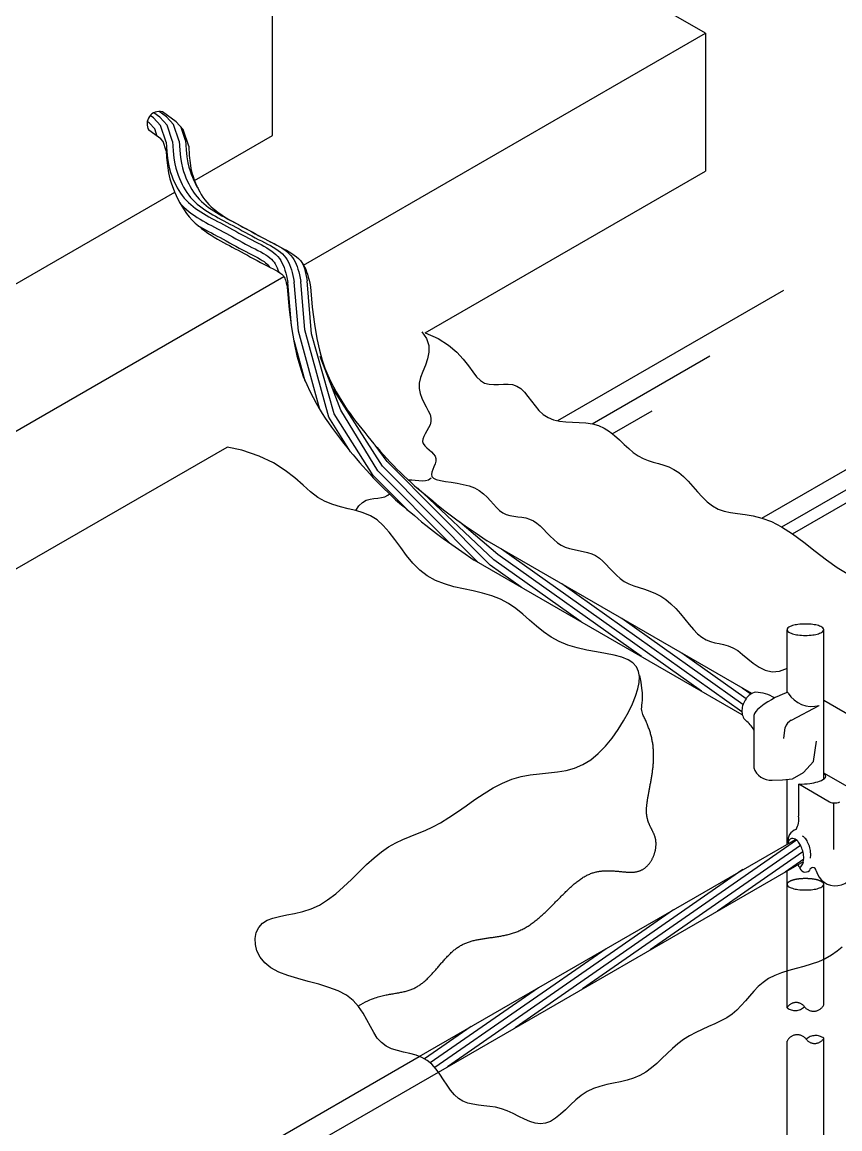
# Model space of a CAD drawing. Header units: millimetres. Extents: x -5710.1 to -5693.2, y -4402.7 to -4381.7.
# Drawn here: x -5704.68 to -5700.18, y -4399.15 to -4393.04 of the extents above; entities that cross this region are included whole.
import ezdxf

# ---------------------------------------------------------------- set-up
doc = ezdxf.new("R2010")
doc.units = ezdxf.units.MM
doc.header["$LTSCALE"] = 10
doc.linetypes.add('DASHEDX2', pattern=[1.5, 1, -0.5])
doc.layers.add('Termotécnica', color=7, linetype='Continuous')

msp = doc.modelspace()

# ---------------------------------------------------------------- linework, layer by layer
at = {"layer": 'Termotécnica', "color": 2}
for p, q in [((-5703.3012, -4393.6687), (-5703.3012, -4389.3918)), ((-5700.9164, -4393.1041), (-5703.3012, -4391.7273)), ((-5703.1306, -4394.3825), (-5700.9164, -4393.1041)), ((-5700.9164, -4393.1041), (-5700.9164, -4393.8645)), ((-5703.7312, -4393.9169), (-5703.3012, -4393.6687)), ((-5702.4601, -4394.7557), (-5700.9164, -4393.8645)), ((-5704.8217, -4394.5465), (-5703.841, -4393.9803)), ((-5705.7995, -4395.9234), (-5703.2394, -4394.4453)), ((-5705.7995, -4396.6838), (-5703.5524, -4395.3864)), ((-5700.4666, -4396.7404), (-5700.4666, -4396.3934)), ((-5700.264, -4397.2167), (-5700.264, -4396.3934)), ((-5700.4428, -4396.8917), (-5700.2895, -4396.8112)), ((-5700.0755, -4396.8928), (-5700.264, -4396.7839)), ((-5700.6503, -4396.88), (-5700.6503, -4397.1549)), ((-5700.4837, -4396.9929), (-5700.477, -4396.9329)), ((-5700.109, -4397.2733), (-5700.2599, -4397.1873)), ((-5700.4666, -4397.5773), (-5700.4666, -4397.2189)), ((-5700.4035, -4397.2449), (-5700.4035, -4397.4219)), ((-5700.2408, -4397.3382), (-5700.4009, -4397.2449)), ((-5700.2108, -4397.3486), (-5700.2108, -4397.6063)), ((-5700.4666, -4397.7975), (-5700.4666, -4397.7239))]:
    msp.add_line(p, q, dxfattribs=at)
at = {"layer": 'Termotécnica', "color": 1}
for p, q in [((-5703.1979, -4394.7175), (-5703.2178, -4394.4794)), ((-5703.1594, -4394.7464), (-5703.182, -4394.4764)), ((-5703.1239, -4394.7401), (-5703.1461, -4394.4734)), ((-5703.0861, -4394.7609), (-5703.1103, -4394.4704)), ((-5701.7299, -4395.2406), (-5700.4837, -4394.5211)), ((-5703.0409, -4395.1796), (-5703.1594, -4394.7464)), ((-5702.992, -4395.222), (-5703.1239, -4394.7401)), ((-5703.1211, -4395.0229), (-5703.1823, -4394.7991)), ((-5702.9616, -4395.2028), (-5703.0861, -4394.7609)), ((-5702.9253, -4395.183), (-5703.04, -4394.8875)), ((-5701.5408, -4395.2578), (-5700.8913, -4394.8827)), ((-5702.6958, -4395.4918), (-5702.9749, -4395.0542)), ((-5700.6051, -4395.7778), (-5699.5658, -4395.1777)), ((-5702.8719, -4395.4119), (-5702.992, -4395.222)), ((-5702.7468, -4395.5425), (-5702.9616, -4395.2028)), ((-5702.7213, -4395.5172), (-5702.9253, -4395.183)), ((-5701.4297, -4395.3129), (-5701.2094, -4395.1857)), ((-5700.4369, -4395.8648), (-5699.4049, -4395.2689)), ((-5702.6703, -4395.4665), (-5702.7358, -4395.3763)), ((-5702.1022, -4396.0376), (-5702.6703, -4395.4665)), ((-5702.5549, -4395.7354), (-5702.7468, -4395.5425)), ((-5702.3234, -4395.9172), (-5702.7213, -4395.5172)), ((-5702.1685, -4396.022), (-5702.6958, -4395.4918)), ((-5700.4954, -4395.8267), (-5700.0548, -4395.5723)), ((-5702.0814, -4396.0083), (-5702.5037, -4395.6103)), ((-5702.0605, -4395.979), (-5702.2692, -4395.7998)), ((-5700.938, -4396.7324), (-5702.0397, -4395.9496)), ((-5701.6008, -4396.3497), (-5702.0814, -4396.0083)), ((-5701.2694, -4396.541), (-5702.0605, -4395.979)), ((-5701.9322, -4396.1584), (-5702.1022, -4396.0376)), ((-5700.7153, -4396.8464), (-5701.7083, -4396.141)), ((-5700.7092, -4396.8067), (-5701.3769, -4396.3323)), ((-5700.6926, -4396.7743), (-5701.0455, -4396.5237)), ((-5700.6666, -4396.7487), (-5700.7141, -4396.715)), ((-5700.4136, -4397.5544), (-5701.5933, -4398.3744)), ((-5700.3918, -4397.583), (-5701.2214, -4398.1597)), ((-5700.379, -4397.6179), (-5700.8495, -4397.945)), ((-5700.3748, -4397.6588), (-5700.4777, -4397.7303)), ((-5700.7092, -4397.7161), (-5701.9652, -4398.5891)), ((-5701.0918, -4397.9382), (-5702.337, -4398.8038)), ((-5701.4637, -4398.1529), (-5702.4069, -4398.8086)), ((-5701.8356, -4398.3676), (-5702.4326, -4398.7827)), ((-5702.2074, -4398.5823), (-5702.464, -4398.7607))]:
    msp.add_line(p, q, dxfattribs=at)
at = {"layer": 'Termotécnica', "color": 3}
for p, q in [((-5700.6611, -4396.7456), (-5702.1193, -4395.9037)), ((-5700.7132, -4396.8622), (-5702.1906, -4396.0092)), ((-5702.493, -4398.7472), (-5700.4195, -4397.5501)), ((-5702.3877, -4398.8331), (-5700.3765, -4397.6719))]:
    msp.add_line(p, q, dxfattribs=at)
at = {"layer": 'Termotécnica', "color": 1, "linetype": 'DASHEDX2'}
for p, q in [((-5700.4666, -4398.4782), (-5700.4666, -4397.7975)), ((-5700.264, -4398.4621), (-5700.264, -4397.7975)), ((-5700.264, -4399.8066), (-5700.264, -4398.6469)), ((-5700.4666, -4399.8066), (-5700.4666, -4398.663)), ((-5704.5991, -4399.9632), (-5702.493, -4398.7472)), ((-5704.4938, -4400.049), (-5702.3877, -4398.8331))]:
    msp.add_line(p, q, dxfattribs=at)
at = {"layer": 'Termotécnica', "color": 1}
for points in [[(-5703.9367, -4393.6732), (-5703.9505, -4393.6319), (-5703.9821, -4393.5976), (-5703.9922, -4393.5902)], [(-5703.8881, -4393.705), (-5703.9188, -4393.6132), (-5703.958, -4393.5707), (-5703.9758, -4393.5576)], [(-5703.8523, -4393.702), (-5703.883, -4393.6102), (-5703.9222, -4393.5677), (-5703.9561, -4393.5427)], [(-5703.8165, -4393.699), (-5703.8471, -4393.6072), (-5703.8864, -4393.5647), (-5703.9259, -4393.5355)], [(-5703.7806, -4393.696), (-5703.8044, -4393.6248)], [(-5703.8881, -4393.705), (-5703.885, -4393.7554), (-5703.8808, -4393.7954), (-5703.8758, -4393.8269), (-5703.8701, -4393.8519), (-5703.8639, -4393.8724), (-5703.8572, -4393.8904), (-5703.8503, -4393.9076), (-5703.843, -4393.9243), (-5703.8354, -4393.9405), (-5703.8273, -4393.9562), (-5703.8187, -4393.9712), (-5703.8095, -4393.9857), (-5703.7996, -4393.9996), (-5703.789, -4394.0128), (-5703.7776, -4394.0254), (-5703.7655, -4394.0375), (-5703.7528, -4394.0489), (-5703.7394, -4394.0598), (-5703.7256, -4394.0702), (-5703.7114, -4394.0802), (-5703.6968, -4394.0898), (-5703.682, -4394.099), (-5703.6671, -4394.1079), (-5703.6519, -4394.1166), (-5703.6366, -4394.1251), (-5703.621, -4394.1335), (-5703.6052, -4394.1419), (-5703.5891, -4394.1504), (-5703.5727, -4394.1591), (-5703.5561, -4394.168), (-5703.5391, -4394.1772), (-5703.5218, -4394.1866), (-5703.5044, -4394.1962), (-5703.4868, -4394.2059), (-5703.4692, -4394.2156), (-5703.4515, -4394.2252), (-5703.4338, -4394.2346), (-5703.4163, -4394.2438), (-5703.3989, -4394.2527), (-5703.3818, -4394.2614), (-5703.3652, -4394.27), (-5703.3492, -4394.2785), (-5703.3339, -4394.2872), (-5703.3194, -4394.296), (-5703.306, -4394.305), (-5703.2938, -4394.3145), (-5703.2827, -4394.3245), (-5703.2729, -4394.3349), (-5703.2642, -4394.346), (-5703.2564, -4394.3576), (-5703.2496, -4394.3699), (-5703.2435, -4394.3829), (-5703.2381, -4394.3966), (-5703.2333, -4394.4111), (-5703.229, -4394.4264), (-5703.2251, -4394.4427), (-5703.2214, -4394.4603), (-5703.2178, -4394.4794)], [(-5703.8881, -4393.705), (-5703.885, -4393.7554), (-5703.8808, -4393.7954), (-5703.8758, -4393.8269), (-5703.8701, -4393.8519), (-5703.8639, -4393.8724), (-5703.8572, -4393.8904), (-5703.8503, -4393.9076), (-5703.843, -4393.9243), (-5703.8354, -4393.9405), (-5703.8273, -4393.9562), (-5703.8187, -4393.9712), (-5703.8095, -4393.9857), (-5703.7996, -4393.9996), (-5703.789, -4394.0128), (-5703.7776, -4394.0254), (-5703.7655, -4394.0375), (-5703.7528, -4394.0489), (-5703.7394, -4394.0598), (-5703.7256, -4394.0702), (-5703.7114, -4394.0802), (-5703.6968, -4394.0898), (-5703.682, -4394.099), (-5703.6671, -4394.1079), (-5703.6519, -4394.1166), (-5703.6366, -4394.1251), (-5703.621, -4394.1335), (-5703.6052, -4394.1419), (-5703.5891, -4394.1504), (-5703.5727, -4394.1591), (-5703.5561, -4394.168), (-5703.5391, -4394.1772), (-5703.5218, -4394.1866), (-5703.5044, -4394.1962), (-5703.4868, -4394.2059), (-5703.4692, -4394.2156), (-5703.4515, -4394.2252), (-5703.4338, -4394.2346), (-5703.4163, -4394.2438), (-5703.3989, -4394.2527), (-5703.3818, -4394.2614), (-5703.3652, -4394.27), (-5703.3492, -4394.2785), (-5703.3339, -4394.2872), (-5703.3194, -4394.296), (-5703.306, -4394.305), (-5703.2938, -4394.3145), (-5703.2827, -4394.3245), (-5703.2729, -4394.3349), (-5703.2642, -4394.346), (-5703.2564, -4394.3576), (-5703.2496, -4394.3699), (-5703.2435, -4394.3829), (-5703.2381, -4394.3966), (-5703.2333, -4394.4111), (-5703.229, -4394.4264), (-5703.2251, -4394.4427), (-5703.2214, -4394.4603), (-5703.2178, -4394.4794)], [(-5703.8523, -4393.702), (-5703.8492, -4393.7524), (-5703.845, -4393.7924), (-5703.84, -4393.8239), (-5703.8343, -4393.8489), (-5703.828, -4393.8694), (-5703.8214, -4393.8874), (-5703.8144, -4393.9047), (-5703.8072, -4393.9214), (-5703.7996, -4393.9375), (-5703.7915, -4393.9532), (-5703.7829, -4393.9682), (-5703.7737, -4393.9827), (-5703.7638, -4393.9966), (-5703.7532, -4394.0098), (-5703.7418, -4394.0225), (-5703.7297, -4394.0345), (-5703.7169, -4394.0459), (-5703.7036, -4394.0568), (-5703.6898, -4394.0673), (-5703.6755, -4394.0772), (-5703.661, -4394.0868), (-5703.6462, -4394.096), (-5703.6312, -4394.1049), (-5703.6161, -4394.1136), (-5703.6007, -4394.1221), (-5703.5852, -4394.1305), (-5703.5693, -4394.1389), (-5703.5533, -4394.1474), (-5703.5369, -4394.1561), (-5703.5202, -4394.165), (-5703.5033, -4394.1742), (-5703.486, -4394.1836), (-5703.4686, -4394.1932), (-5703.451, -4394.2029), (-5703.4333, -4394.2126), (-5703.4156, -4394.2222), (-5703.398, -4394.2316), (-5703.3804, -4394.2408), (-5703.3631, -4394.2498), (-5703.346, -4394.2584), (-5703.3294, -4394.267), (-5703.3134, -4394.2755), (-5703.298, -4394.2842), (-5703.2836, -4394.293), (-5703.2702, -4394.3021), (-5703.2579, -4394.3115), (-5703.2469, -4394.3215), (-5703.2371, -4394.3319), (-5703.2283, -4394.343), (-5703.2206, -4394.3546), (-5703.2137, -4394.3669), (-5703.2077, -4394.3799), (-5703.2023, -4394.3936), (-5703.1975, -4394.4081), (-5703.1932, -4394.4234), (-5703.1893, -4394.4397), (-5703.1856, -4394.4573), (-5703.182, -4394.4764)], [(-5703.8523, -4393.702), (-5703.8492, -4393.7524), (-5703.845, -4393.7924), (-5703.84, -4393.8239), (-5703.8343, -4393.8489), (-5703.828, -4393.8694), (-5703.8214, -4393.8874), (-5703.8144, -4393.9047), (-5703.8072, -4393.9214), (-5703.7996, -4393.9375), (-5703.7915, -4393.9532), (-5703.7829, -4393.9682), (-5703.7737, -4393.9827), (-5703.7638, -4393.9966), (-5703.7532, -4394.0098), (-5703.7418, -4394.0225), (-5703.7297, -4394.0345), (-5703.7169, -4394.0459), (-5703.7036, -4394.0568), (-5703.6898, -4394.0673), (-5703.6755, -4394.0772), (-5703.661, -4394.0868), (-5703.6462, -4394.096), (-5703.6312, -4394.1049), (-5703.6161, -4394.1136), (-5703.6007, -4394.1221), (-5703.5852, -4394.1305), (-5703.5693, -4394.1389), (-5703.5533, -4394.1474), (-5703.5369, -4394.1561), (-5703.5202, -4394.165), (-5703.5033, -4394.1742), (-5703.486, -4394.1836), (-5703.4686, -4394.1932), (-5703.451, -4394.2029), (-5703.4333, -4394.2126), (-5703.4156, -4394.2222), (-5703.398, -4394.2316), (-5703.3804, -4394.2408), (-5703.3631, -4394.2498), (-5703.346, -4394.2584), (-5703.3294, -4394.267), (-5703.3134, -4394.2755), (-5703.298, -4394.2842), (-5703.2836, -4394.293), (-5703.2702, -4394.3021), (-5703.2579, -4394.3115), (-5703.2469, -4394.3215), (-5703.2371, -4394.3319), (-5703.2283, -4394.343), (-5703.2206, -4394.3546), (-5703.2137, -4394.3669), (-5703.2077, -4394.3799), (-5703.2023, -4394.3936), (-5703.1975, -4394.4081), (-5703.1932, -4394.4234), (-5703.1893, -4394.4397), (-5703.1856, -4394.4573), (-5703.182, -4394.4764)], [(-5703.8165, -4393.699), (-5703.8133, -4393.7495), (-5703.8092, -4393.7894), (-5703.8041, -4393.8209), (-5703.7984, -4393.8459), (-5703.7922, -4393.8664), (-5703.7855, -4393.8845), (-5703.7786, -4393.9017), (-5703.7714, -4393.9184), (-5703.7637, -4393.9345), (-5703.7557, -4393.9502), (-5703.7471, -4393.9652), (-5703.7378, -4393.9797), (-5703.728, -4393.9936), (-5703.7174, -4394.0069), (-5703.706, -4394.0195), (-5703.6939, -4394.0315), (-5703.6811, -4394.0429), (-5703.6678, -4394.0538), (-5703.6539, -4394.0643), (-5703.6397, -4394.0742), (-5703.6252, -4394.0838), (-5703.6104, -4394.093), (-5703.5954, -4394.102), (-5703.5803, -4394.1106), (-5703.5649, -4394.1191), (-5703.5493, -4394.1275), (-5703.5335, -4394.1359), (-5703.5174, -4394.1444), (-5703.5011, -4394.1531), (-5703.4844, -4394.162), (-5703.4674, -4394.1712), (-5703.4502, -4394.1806), (-5703.4327, -4394.1902), (-5703.4151, -4394.1999), (-5703.3975, -4394.2096), (-5703.3798, -4394.2192), (-5703.3622, -4394.2287), (-5703.3446, -4394.2379), (-5703.3272, -4394.2468), (-5703.3102, -4394.2554), (-5703.2936, -4394.264), (-5703.2775, -4394.2726), (-5703.2622, -4394.2812), (-5703.2478, -4394.29), (-5703.2344, -4394.2991), (-5703.2221, -4394.3085), (-5703.2111, -4394.3185), (-5703.2012, -4394.329), (-5703.1925, -4394.34), (-5703.1848, -4394.3516), (-5703.1779, -4394.3639), (-5703.1718, -4394.3769), (-5703.1665, -4394.3906), (-5703.1617, -4394.4051), (-5703.1574, -4394.4204), (-5703.1534, -4394.4367), (-5703.1497, -4394.4543), (-5703.1461, -4394.4734)], [(-5703.8165, -4393.699), (-5703.8133, -4393.7495), (-5703.8092, -4393.7894), (-5703.8041, -4393.8209), (-5703.7984, -4393.8459), (-5703.7922, -4393.8664), (-5703.7855, -4393.8845), (-5703.7786, -4393.9017), (-5703.7714, -4393.9184), (-5703.7637, -4393.9345), (-5703.7557, -4393.9502), (-5703.7471, -4393.9652), (-5703.7378, -4393.9797), (-5703.728, -4393.9936), (-5703.7174, -4394.0069), (-5703.706, -4394.0195), (-5703.6939, -4394.0315), (-5703.6811, -4394.0429), (-5703.6678, -4394.0538), (-5703.6539, -4394.0643), (-5703.6397, -4394.0742), (-5703.6252, -4394.0838), (-5703.6104, -4394.093), (-5703.5954, -4394.102), (-5703.5803, -4394.1106), (-5703.5649, -4394.1191), (-5703.5493, -4394.1275), (-5703.5335, -4394.1359), (-5703.5174, -4394.1444), (-5703.5011, -4394.1531), (-5703.4844, -4394.162), (-5703.4674, -4394.1712), (-5703.4502, -4394.1806), (-5703.4327, -4394.1902), (-5703.4151, -4394.1999), (-5703.3975, -4394.2096), (-5703.3798, -4394.2192), (-5703.3622, -4394.2287), (-5703.3446, -4394.2379), (-5703.3272, -4394.2468), (-5703.3102, -4394.2554), (-5703.2936, -4394.264), (-5703.2775, -4394.2726), (-5703.2622, -4394.2812), (-5703.2478, -4394.29), (-5703.2344, -4394.2991), (-5703.2221, -4394.3085), (-5703.2111, -4394.3185), (-5703.2012, -4394.329), (-5703.1925, -4394.34), (-5703.1848, -4394.3516), (-5703.1779, -4394.3639), (-5703.1718, -4394.3769), (-5703.1665, -4394.3906), (-5703.1617, -4394.4051), (-5703.1574, -4394.4204), (-5703.1534, -4394.4367), (-5703.1497, -4394.4543), (-5703.1461, -4394.4734)], [(-5703.7806, -4393.696), (-5703.7775, -4393.7465), (-5703.7733, -4393.7864), (-5703.7683, -4393.8179), (-5703.7626, -4393.8429), (-5703.7563, -4393.8634), (-5703.7497, -4393.8815), (-5703.7428, -4393.8987), (-5703.7355, -4393.9154), (-5703.7279, -4393.9316), (-5703.7198, -4393.9472), (-5703.7119, -4393.9611)], [(-5703.7806, -4393.696), (-5703.7775, -4393.7465), (-5703.7733, -4393.7864), (-5703.7683, -4393.8179), (-5703.7626, -4393.8429), (-5703.7563, -4393.8634), (-5703.7497, -4393.8815), (-5703.7428, -4393.8987), (-5703.7355, -4393.9154), (-5703.7279, -4393.9316), (-5703.7198, -4393.9472), (-5703.7119, -4393.9611)], [(-5703.8117, -4394.0414), (-5703.8037, -4394.0503), (-5703.7902, -4394.0636), (-5703.7762, -4394.0762), (-5703.7617, -4394.0881), (-5703.7468, -4394.0993), (-5703.7316, -4394.11), (-5703.7162, -4394.1201), (-5703.7007, -4394.1297), (-5703.6852, -4394.139), (-5703.6696, -4394.1479), (-5703.6538, -4394.1566), (-5703.638, -4394.1652), (-5703.622, -4394.1737), (-5703.6059, -4394.1822), (-5703.5896, -4394.1908), (-5703.5731, -4394.1997), (-5703.5563, -4394.2088), (-5703.5392, -4394.2181), (-5703.5217, -4394.2277), (-5703.5041, -4394.2374), (-5703.4864, -4394.2472), (-5703.4685, -4394.2569), (-5703.4507, -4394.2664), (-5703.4328, -4394.2758), (-5703.4153, -4394.2848), (-5703.3982, -4394.2934), (-5703.3819, -4394.3018), (-5703.3665, -4394.3101), (-5703.3521, -4394.3182), (-5703.3389, -4394.3262), (-5703.3271, -4394.3342), (-5703.3168, -4394.3421), (-5703.3079, -4394.3502), (-5703.3002, -4394.3584), (-5703.2933, -4394.3671), (-5703.2872, -4394.3764), (-5703.2816, -4394.3863), (-5703.2766, -4394.3971), (-5703.272, -4394.4088), (-5703.2679, -4394.4211)], [(-5703.7125, -4394.1646), (-5703.7033, -4394.1701), (-5703.6872, -4394.1793), (-5703.6711, -4394.1882), (-5703.655, -4394.1969), (-5703.6389, -4394.2055), (-5703.6227, -4394.214), (-5703.6065, -4394.2226), (-5703.5901, -4394.2313), (-5703.5735, -4394.2403), (-5703.5565, -4394.2497), (-5703.5391, -4394.2592), (-5703.5215, -4394.2689), (-5703.5036, -4394.2787), (-5703.4856, -4394.2885), (-5703.4675, -4394.2982), (-5703.4494, -4394.3077), (-5703.4316, -4394.3168), (-5703.4146, -4394.3254), (-5703.3986, -4394.3337), (-5703.3838, -4394.3416), (-5703.3703, -4394.3492), (-5703.3584, -4394.3565), (-5703.3482, -4394.3634), (-5703.3399, -4394.3698), (-5703.3331, -4394.3759), (-5703.3274, -4394.3819), (-5703.3224, -4394.3883), (-5703.3189, -4394.3935)], [(-5703.1359, -4394.3743), (-5703.1306, -4394.3876), (-5703.1258, -4394.4021), (-5703.1215, -4394.4174), (-5703.1176, -4394.4337), (-5703.1139, -4394.4513), (-5703.1103, -4394.4704)], [(-5703.1359, -4394.3743), (-5703.1306, -4394.3876), (-5703.1258, -4394.4021), (-5703.1215, -4394.4174), (-5703.1176, -4394.4337), (-5703.1139, -4394.4513), (-5703.1103, -4394.4704)]]:
    msp.add_lwpolyline(points, dxfattribs=at)
at = {"layer": 'Termotécnica', "color": 3}
for points in [[(-5703.7637, -4393.7275), (-5703.7944, -4393.6356), (-5703.8336, -4393.5932), (-5703.9088, -4393.5376)], [(-5703.888, -4393.7517), (-5703.9049, -4393.701), (-5703.9178, -4393.6872), (-5703.9834, -4393.6387)], [(-5703.888, -4393.7517), (-5703.8857, -4393.7883), (-5703.881, -4393.8343), (-5703.8748, -4393.8732), (-5703.8671, -4393.9067), (-5703.8585, -4393.935), (-5703.85, -4393.9581), (-5703.8417, -4393.9786), (-5703.8331, -4393.9986), (-5703.8236, -4394.0186), (-5703.8133, -4394.0387), (-5703.8019, -4394.0586), (-5703.7893, -4394.0783), (-5703.7755, -4394.0978), (-5703.7603, -4394.1167), (-5703.7441, -4394.1347), (-5703.7273, -4394.1514), (-5703.7101, -4394.1668), (-5703.6926, -4394.181), (-5703.6751, -4394.1943), (-5703.6576, -4394.2066), (-5703.6402, -4394.218), (-5703.6229, -4394.2288), (-5703.6059, -4394.2389), (-5703.5891, -4394.2485), (-5703.5724, -4394.2578), (-5703.5559, -4394.2667), (-5703.5396, -4394.2754), (-5703.5234, -4394.2839), (-5703.5073, -4394.2925), (-5703.4911, -4394.3011), (-5703.4747, -4394.31), (-5703.4579, -4394.3192), (-5703.4405, -4394.3287), (-5703.4229, -4394.3385), (-5703.4049, -4394.3483), (-5703.3866, -4394.3582), (-5703.3682, -4394.3681), (-5703.3497, -4394.3778), (-5703.3316, -4394.3871), (-5703.3147, -4394.3957), (-5703.2991, -4394.4037), (-5703.2851, -4394.4112), (-5703.273, -4394.418), (-5703.263, -4394.4241), (-5703.2552, -4394.4294), (-5703.2499, -4394.4335), (-5703.2463, -4394.4367), (-5703.2437, -4394.4395), (-5703.2415, -4394.4423), (-5703.2393, -4394.4456), (-5703.237, -4394.4496), (-5703.2346, -4394.4549), (-5703.2319, -4394.4618), (-5703.229, -4394.4703), (-5703.2262, -4394.4806), (-5703.2232, -4394.4929), (-5703.2206, -4394.505)], [(-5703.7637, -4393.7275), (-5703.7606, -4393.7779), (-5703.7564, -4393.8179), (-5703.7514, -4393.8494), (-5703.7457, -4393.8744), (-5703.7394, -4393.8949), (-5703.7328, -4393.9129), (-5703.7258, -4393.9301), (-5703.7186, -4393.9468), (-5703.711, -4393.963), (-5703.7029, -4393.9786), (-5703.6943, -4393.9937), (-5703.6851, -4394.0082), (-5703.6752, -4394.0221), (-5703.6646, -4394.0353), (-5703.6532, -4394.0479), (-5703.6411, -4394.0599), (-5703.6283, -4394.0714), (-5703.615, -4394.0823), (-5703.6012, -4394.0927), (-5703.5869, -4394.1027), (-5703.5724, -4394.1123), (-5703.5576, -4394.1215), (-5703.5426, -4394.1304), (-5703.5275, -4394.1391), (-5703.5121, -4394.1476), (-5703.4966, -4394.156), (-5703.4807, -4394.1644), (-5703.4647, -4394.1729), (-5703.4483, -4394.1816), (-5703.4316, -4394.1905), (-5703.4147, -4394.1997), (-5703.3974, -4394.2091), (-5703.38, -4394.2187), (-5703.3624, -4394.2284), (-5703.3447, -4394.2381), (-5703.327, -4394.2477), (-5703.3094, -4394.2571), (-5703.2918, -4394.2663), (-5703.2745, -4394.2752), (-5703.2574, -4394.2839), (-5703.2408, -4394.2925), (-5703.2248, -4394.301), (-5703.2094, -4394.3096), (-5703.195, -4394.3184), (-5703.1816, -4394.3275), (-5703.1693, -4394.337), (-5703.1583, -4394.3469), (-5703.1485, -4394.3574), (-5703.1397, -4394.3685), (-5703.132, -4394.3801), (-5703.1251, -4394.3924), (-5703.1191, -4394.4054), (-5703.1137, -4394.4191), (-5703.1089, -4394.4335), (-5703.1046, -4394.4489), (-5703.1007, -4394.4652), (-5703.097, -4394.4828), (-5703.0934, -4394.5019)], [(-5703.2206, -4394.505), (-5703.2092, -4394.628), (-5703.1967, -4394.7271), (-5703.1826, -4394.8114), (-5703.167, -4394.8831), (-5703.15, -4394.9443), (-5703.132, -4394.9965), (-5703.1136, -4395.0409), (-5703.0957, -4395.0788), (-5703.0786, -4395.1126), (-5703.0616, -4395.1439), (-5703.0447, -4395.1734), (-5703.0278, -4395.2011), (-5703.0109, -4395.2274), (-5702.9941, -4395.2523), (-5702.9774, -4395.276), (-5702.9607, -4395.2989), (-5702.9439, -4395.3213), (-5702.927, -4395.3433), (-5702.9099, -4395.3651), (-5702.8926, -4395.3867), (-5702.8752, -4395.4081), (-5702.8575, -4395.4293), (-5702.8397, -4395.4503), (-5702.8217, -4395.4713), (-5702.8034, -4395.4923), (-5702.7848, -4395.5134), (-5702.7658, -4395.5344), (-5702.7465, -4395.5554), (-5702.7268, -4395.5763), (-5702.7067, -4395.597), (-5702.6862, -4395.6175), (-5702.6654, -4395.6377), (-5702.6443, -4395.6574), (-5702.6233, -4395.6765), (-5702.6023, -4395.695), (-5702.5814, -4395.713), (-5702.5608, -4395.7305), (-5702.5404, -4395.7476), (-5702.5203, -4395.7644), (-5702.5004, -4395.781), (-5702.48, -4395.7981), (-5702.4571, -4395.8168), (-5702.4305, -4395.838), (-5702.3988, -4395.8623), (-5702.3606, -4395.8906), (-5702.3142, -4395.9238), (-5702.258, -4395.9629), (-5702.1906, -4396.0092)], [(-5703.0934, -4394.5019), (-5703.083, -4394.6142), (-5703.0711, -4394.7086), (-5703.0579, -4394.7874), (-5703.0437, -4394.8526), (-5703.0287, -4394.9066), (-5703.0132, -4394.9514), (-5702.9975, -4394.9895), (-5702.9817, -4395.0229), (-5702.9661, -4395.0536), (-5702.9507, -4395.0821), (-5702.9354, -4395.1087), (-5702.9201, -4395.1338), (-5702.9049, -4395.1575), (-5702.8896, -4395.1802), (-5702.8741, -4395.202), (-5702.8586, -4395.2234), (-5702.8427, -4395.2445), (-5702.8267, -4395.2654), (-5702.8104, -4395.2862), (-5702.7939, -4395.3068), (-5702.7772, -4395.3273), (-5702.7602, -4395.3476), (-5702.743, -4395.368), (-5702.7256, -4395.3883), (-5702.7079, -4395.4086), (-5702.69, -4395.4288), (-5702.6719, -4395.4489), (-5702.6536, -4395.4689), (-5702.635, -4395.4886), (-5702.6162, -4395.508), (-5702.5971, -4395.5271), (-5702.5778, -4395.5457), (-5702.5583, -4395.564), (-5702.5386, -4395.5818), (-5702.5188, -4395.5993), (-5702.4989, -4395.6165), (-5702.4789, -4395.6334), (-5702.4589, -4395.6502), (-5702.4389, -4395.6669), (-5702.419, -4395.6835), (-5702.3989, -4395.7003), (-5702.3773, -4395.7181), (-5702.3523, -4395.7379), (-5702.3224, -4395.7609), (-5702.2859, -4395.7879), (-5702.241, -4395.82), (-5702.186, -4395.8583), (-5702.1193, -4395.9037)]]:
    msp.add_lwpolyline(points, dxfattribs=at)
at = {"layer": 'Termotécnica', "color": 2}
for points in [[(-5702.4787, -4394.75), (-5702.4529, -4394.788), (-5702.4412, -4394.8258), (-5702.4405, -4394.8631), (-5702.4477, -4394.8997), (-5702.4596, -4394.9353), (-5702.4733, -4394.9697), (-5702.4855, -4395.0026), (-5702.4932, -4395.0338), (-5702.4941, -4395.0632), (-5702.489, -4395.0908), (-5702.4797, -4395.1167), (-5702.4679, -4395.1411), (-5702.4552, -4395.1641), (-5702.4433, -4395.1859), (-5702.4339, -4395.2067), (-5702.4288, -4395.2265), (-5702.429, -4395.2455), (-5702.4338, -4395.2636), (-5702.4415, -4395.281), (-5702.4508, -4395.2976), (-5702.4602, -4395.3133), (-5702.4683, -4395.3281), (-5702.4737, -4395.3421), (-5702.4749, -4395.3552), (-5702.4709, -4395.3675), (-5702.4626, -4395.3792), (-5702.4515, -4395.3905), (-5702.4389, -4395.4016), (-5702.4262, -4395.4129), (-5702.4148, -4395.4246), (-5702.4061, -4395.4369), (-5702.4015, -4395.4502), (-5702.4019, -4395.4644), (-5702.406, -4395.4793), (-5702.4122, -4395.4945), (-5702.4188, -4395.5095), (-5702.4241, -4395.5238), (-5702.4265, -4395.537), (-5702.4242, -4395.5486), (-5702.4156, -4395.5582), (-5702.3995, -4395.5656), (-5702.3769, -4395.5712), (-5702.3493, -4395.5759), (-5702.3182, -4395.5804), (-5702.2851, -4395.5855), (-5702.2515, -4395.5919), (-5702.2189, -4395.6004), (-5702.1889, -4395.6118), (-5702.1626, -4395.6265), (-5702.1397, -4395.6438), (-5702.1194, -4395.6628), (-5702.101, -4395.6825), (-5702.0839, -4395.702), (-5702.0672, -4395.7202), (-5702.0505, -4395.7362), (-5702.0328, -4395.749), (-5702.0137, -4395.758), (-5701.9934, -4395.764), (-5701.9722, -4395.7678), (-5701.9504, -4395.7706), (-5701.9284, -4395.7734), (-5701.9065, -4395.7773), (-5701.885, -4395.7832), (-5701.8644, -4395.7922), (-5701.8448, -4395.8051), (-5701.8261, -4395.8211), (-5701.8077, -4395.8392), (-5701.7895, -4395.8585), (-5701.7711, -4395.878), (-5701.7521, -4395.8967), (-5701.7322, -4395.9135), (-5701.7111, -4395.9276), (-5701.6885, -4395.9382), (-5701.6648, -4395.9459), (-5701.6402, -4395.9518), (-5701.6154, -4395.9566), (-5701.5906, -4395.9614), (-5701.5664, -4395.9671), (-5701.5431, -4395.9746), (-5701.5211, -4395.9849), (-5701.5007, -4395.9986), (-5701.4816, -4396.0151), (-5701.4632, -4396.0337), (-5701.4449, -4396.0534), (-5701.4263, -4396.0734), (-5701.4068, -4396.0929), (-5701.3859, -4396.111), (-5701.3631, -4396.1268), (-5701.3379, -4396.1399), (-5701.3108, -4396.1509), (-5701.2822, -4396.1607), (-5701.2526, -4396.1704), (-5701.2224, -4396.1809), (-5701.1922, -4396.1933), (-5701.1624, -4396.2085), (-5701.1336, -4396.2274), (-5701.106, -4396.2507), (-5701.0797, -4396.2774), (-5701.0544, -4396.3062), (-5701.0299, -4396.3358), (-5701.006, -4396.3648), (-5700.9825, -4396.3919), (-5700.9593, -4396.4158), (-5700.936, -4396.4351), (-5700.9127, -4396.4489), (-5700.889, -4396.4584), (-5700.8651, -4396.4651), (-5700.8408, -4396.4704), (-5700.8161, -4396.4759), (-5700.7908, -4396.4831), (-5700.765, -4396.4936), (-5700.7385, -4396.5089), (-5700.7113, -4396.5297), (-5700.6829, -4396.5538), (-5700.6529, -4396.5784), (-5700.6209, -4396.6005), (-5700.5865, -4396.6172), (-5700.5491, -4396.6255), (-5700.5084, -4396.6225), (-5700.4638, -4396.6052)], [(-5702.4601, -4394.7557), (-5702.3888, -4394.7884), (-5702.3317, -4394.8246), (-5702.2865, -4394.8627), (-5702.2508, -4394.9009), (-5702.2222, -4394.9374), (-5702.1985, -4394.9706), (-5702.1772, -4394.9986), (-5702.156, -4395.0199), (-5702.133, -4395.0331), (-5702.1083, -4395.0397), (-5702.0825, -4395.0416), (-5702.056, -4395.0408), (-5702.0295, -4395.0392), (-5702.0035, -4395.0389), (-5701.9785, -4395.0417), (-5701.9552, -4395.0497), (-5701.9338, -4395.0641), (-5701.9138, -4395.084), (-5701.8945, -4395.1076), (-5701.8751, -4395.1333), (-5701.8551, -4395.1595), (-5701.8335, -4395.1844), (-5701.8098, -4395.2065), (-5701.7831, -4395.2239), (-5701.753, -4395.2357), (-5701.72, -4395.2427), (-5701.6849, -4395.2464), (-5701.6485, -4395.2483), (-5701.6116, -4395.2499), (-5701.5749, -4395.2526), (-5701.5393, -4395.258), (-5701.5054, -4395.2675), (-5701.4739, -4395.2821), (-5701.4445, -4395.3011), (-5701.4168, -4395.3231), (-5701.3904, -4395.3469), (-5701.3646, -4395.3712), (-5701.3392, -4395.3948), (-5701.3136, -4395.4165), (-5701.2874, -4395.4349), (-5701.2602, -4395.4491), (-5701.2322, -4395.4602), (-5701.2037, -4395.4691), (-5701.1749, -4395.4773), (-5701.1461, -4395.4859), (-5701.1176, -4395.4961), (-5701.0897, -4395.5093), (-5701.0625, -4395.5266), (-5701.0363, -4395.5488), (-5701.0107, -4395.5749), (-5700.9854, -4395.6033), (-5700.9598, -4395.6326), (-5700.9336, -4395.6613), (-5700.9063, -4395.6878), (-5700.8775, -4395.7107), (-5700.8468, -4395.7284), (-5700.8137, -4395.74), (-5700.778, -4395.7473), (-5700.7396, -4395.7524), (-5700.698, -4395.7577), (-5700.6532, -4395.7654), (-5700.6049, -4395.7778), (-5700.5528, -4395.7972), (-5700.4968, -4395.8258), (-5700.4369, -4395.8648), (-5700.3746, -4395.911), (-5700.3115, -4395.9603), (-5700.2494, -4396.0082), (-5700.1901, -4396.0506), (-5700.1352, -4396.0833)], [(-5700.1621, -4398.1439), (-5700.191, -4398.1671), (-5700.2222, -4398.1889), (-5700.2563, -4398.2082), (-5700.2934, -4398.2245), (-5700.3329, -4398.2383), (-5700.3739, -4398.2505), (-5700.4154, -4398.2619), (-5700.4565, -4398.2736), (-5700.4963, -4398.2862), (-5700.5337, -4398.3007), (-5700.5679, -4398.3179), (-5700.5982, -4398.3385), (-5700.6253, -4398.3618), (-5700.65, -4398.3871), (-5700.6733, -4398.4136), (-5700.696, -4398.4402), (-5700.719, -4398.4664), (-5700.7433, -4398.4911), (-5700.7697, -4398.5136), (-5700.799, -4398.5334), (-5700.8307, -4398.5508), (-5700.8642, -4398.5669), (-5700.8988, -4398.5822), (-5700.9341, -4398.5977), (-5700.9692, -4398.6141), (-5701.0037, -4398.6323), (-5701.0368, -4398.653), (-5701.0682, -4398.6767), (-5701.0982, -4398.7028), (-5701.1273, -4398.7302), (-5701.1559, -4398.7579), (-5701.1847, -4398.7849), (-5701.2142, -4398.8102), (-5701.2449, -4398.8328), (-5701.2772, -4398.8517), (-5701.3117, -4398.8662), (-5701.3477, -4398.8773), (-5701.3849, -4398.8861), (-5701.4227, -4398.8939), (-5701.4604, -4398.9021), (-5701.4976, -4398.9117), (-5701.5337, -4398.9242), (-5701.5681, -4398.9407), (-5701.6004, -4398.9619), (-5701.6309, -4398.9868), (-5701.66, -4399.0135), (-5701.6879, -4399.0404), (-5701.7152, -4399.0657), (-5701.7421, -4399.0879), (-5701.7692, -4399.1051), (-5701.7966, -4399.1156), (-5701.8249, -4399.1184), (-5701.8539, -4399.1144), (-5701.8836, -4399.1051), (-5701.9139, -4399.0923), (-5701.9447, -4399.0773), (-5701.9761, -4399.0618), (-5702.0079, -4399.0474), (-5702.04, -4399.0355), (-5702.0724, -4399.0274), (-5702.1047, -4399.0222), (-5702.1365, -4399.0185), (-5702.1676, -4399.0152), (-5702.1976, -4399.0108), (-5702.2262, -4399.0043), (-5702.2529, -4398.9942), (-5702.2774, -4398.9792), (-5702.2997, -4398.9586), (-5702.3202, -4398.9334), (-5702.3397, -4398.905), (-5702.3591, -4398.875), (-5702.3789, -4398.8449), (-5702.4002, -4398.8162), (-5702.4234, -4398.7902), (-5702.4496, -4398.7687), (-5702.4791, -4398.7524), (-5702.5111, -4398.7404), (-5702.5448, -4398.7312), (-5702.5791, -4398.7231), (-5702.6129, -4398.7145), (-5702.6453, -4398.704), (-5702.6753, -4398.69), (-5702.7019, -4398.6708), (-5702.7244, -4398.6455), (-5702.7441, -4398.615), (-5702.7626, -4398.5809), (-5702.7816, -4398.5448), (-5702.8027, -4398.5081), (-5702.8275, -4398.4723), (-5702.8576, -4398.4391), (-5702.8948, -4398.4098), (-5702.9399, -4398.3857), (-5702.9914, -4398.3658), (-5703.0471, -4398.3487), (-5703.1048, -4398.3331), (-5703.1621, -4398.3177), (-5703.217, -4398.301), (-5703.2671, -4398.2818), (-5703.3103, -4398.2586), (-5703.3447, -4398.2306), (-5703.3703, -4398.1989), (-5703.3874, -4398.1648), (-5703.3964, -4398.13), (-5703.3975, -4398.0958), (-5703.3913, -4398.0639), (-5703.3779, -4398.0356), (-5703.3578, -4398.0125), (-5703.3314, -4397.9955), (-5703.2994, -4397.9834), (-5703.2629, -4397.9743), (-5703.2227, -4397.9665), (-5703.1798, -4397.9582), (-5703.1349, -4397.9474), (-5703.0891, -4397.9325), (-5703.0432, -4397.9117), (-5702.998, -4397.8836), (-5702.9535, -4397.8495), (-5702.9099, -4397.8112), (-5702.867, -4397.7704), (-5702.8247, -4397.729), (-5702.7832, -4397.6886), (-5702.7422, -4397.651), (-5702.7019, -4397.6181), (-5702.662, -4397.591), (-5702.6225, -4397.5689), (-5702.5829, -4397.5502), (-5702.5431, -4397.5336), (-5702.5027, -4397.5175), (-5702.4615, -4397.5005), (-5702.4191, -4397.4811), (-5702.3754, -4397.4579), (-5702.3301, -4397.43), (-5702.2833, -4397.3983), (-5702.2353, -4397.3645), (-5702.1862, -4397.3301), (-5702.1363, -4397.2966), (-5702.0857, -4397.2657), (-5702.0348, -4397.2389), (-5701.9836, -4397.2177), (-5701.9325, -4397.2032), (-5701.8815, -4397.194), (-5701.831, -4397.188), (-5701.7811, -4397.1833), (-5701.732, -4397.1779), (-5701.6839, -4397.1698), (-5701.6372, -4397.1571), (-5701.5918, -4397.1377), (-5701.5482, -4397.1103), (-5701.5066, -4397.0757), (-5701.4674, -4397.0356), (-5701.4308, -4396.9913), (-5701.3974, -4396.9443), (-5701.3673, -4396.8962), (-5701.341, -4396.8485), (-5701.3188, -4396.8026), (-5701.3011, -4396.7598), (-5701.2883, -4396.7204), (-5701.2809, -4396.6845), (-5701.2795, -4396.6521), (-5701.2844, -4396.6233), (-5701.2963, -4396.5983), (-5701.3155, -4396.5769), (-5701.3425, -4396.5594), (-5701.3776, -4396.5456), (-5701.4194, -4396.5345), (-5701.4664, -4396.5249), (-5701.5169, -4396.5157), (-5701.5694, -4396.5056), (-5701.6222, -4396.4935), (-5701.6737, -4396.4783), (-5701.7224, -4396.4586), (-5701.7671, -4396.4338), (-5701.8085, -4396.4049), (-5701.8475, -4396.3733), (-5701.8853, -4396.3404), (-5701.923, -4396.3076), (-5701.9616, -4396.2764), (-5702.0022, -4396.2481), (-5702.0459, -4396.2243), (-5702.0935, -4396.2058), (-5702.1441, -4396.1915), (-5702.1966, -4396.1796), (-5702.25, -4396.1684), (-5702.3031, -4396.1562), (-5702.3548, -4396.1414), (-5702.404, -4396.1221), (-5702.4496, -4396.0968), (-5702.4908, -4396.0644), (-5702.5282, -4396.0261), (-5702.5627, -4395.9841), (-5702.5954, -4395.9404), (-5702.6271, -4395.8969), (-5702.6587, -4395.8558), (-5702.6912, -4395.8189), (-5702.7256, -4395.7884), (-5702.7625, -4395.7656), (-5702.8017, -4395.7489), (-5702.8425, -4395.7365), (-5702.8844, -4395.7261), (-5702.9269, -4395.7158), (-5702.9694, -4395.7033), (-5703.0113, -4395.6867), (-5703.0521, -4395.6639), (-5703.0918, -4395.6334), (-5703.1331, -4395.5969), (-5703.1789, -4395.5566), (-5703.2324, -4395.5149), (-5703.2968, -4395.474), (-5703.3751, -4395.4362), (-5703.4706, -4395.4038), (-5703.5524, -4395.3864)], [(-5702.5551, -4395.5669), (-5702.5531, -4395.5666), (-5702.5344, -4395.5667), (-5702.515, -4395.5685), (-5702.4954, -4395.5707), (-5702.4763, -4395.5719), (-5702.4583, -4395.5708), (-5702.4419, -4395.5661), (-5702.4279, -4395.5564)], [(-5702.8425, -4395.7365), (-5702.8254, -4395.7097), (-5702.8064, -4395.6915), (-5702.7859, -4395.6799), (-5702.7645, -4395.6733), (-5702.743, -4395.6698), (-5702.7218, -4395.6676), (-5702.7017, -4395.665), (-5702.6832, -4395.6602), (-5702.6668, -4395.6519), (-5702.6577, -4395.6449)], [(-5702.8308, -4398.4687), (-5702.8159, -4398.4599), (-5702.8021, -4398.4523), (-5702.7892, -4398.4457), (-5702.7773, -4398.44), (-5702.7661, -4398.4352), (-5702.7556, -4398.4309), (-5702.7458, -4398.4273), (-5702.7366, -4398.4241), (-5702.7279, -4398.4213), (-5702.7196, -4398.4187), (-5702.7118, -4398.4164), (-5702.7042, -4398.4144), (-5702.697, -4398.4125), (-5702.69, -4398.4109), (-5702.6831, -4398.4093), (-5702.6764, -4398.4079), (-5702.6697, -4398.4066), (-5702.6631, -4398.4053), (-5702.6566, -4398.4041), (-5702.6501, -4398.4029), (-5702.6436, -4398.4018), (-5702.6372, -4398.4007), (-5702.6309, -4398.3996), (-5702.6247, -4398.3985), (-5702.6185, -4398.3975), (-5702.6123, -4398.3964), (-5702.6063, -4398.3953), (-5702.6003, -4398.3942), (-5702.5943, -4398.3931), (-5702.5884, -4398.3919), (-5702.5826, -4398.3906), (-5702.5769, -4398.3894), (-5702.5712, -4398.388), (-5702.5656, -4398.3865), (-5702.5601, -4398.385), (-5702.5546, -4398.3834), (-5702.5492, -4398.3817), (-5702.5439, -4398.3799), (-5702.5386, -4398.3779), (-5702.5334, -4398.3759), (-5702.5283, -4398.3737), (-5702.5233, -4398.3714), (-5702.5183, -4398.369), (-5702.5134, -4398.3665), (-5702.5085, -4398.3638), (-5702.5037, -4398.361), (-5702.499, -4398.3581), (-5702.4943, -4398.3551), (-5702.4897, -4398.352), (-5702.4851, -4398.3488), (-5702.4806, -4398.3455), (-5702.4762, -4398.3421), (-5702.4718, -4398.3386), (-5702.4674, -4398.335), (-5702.4631, -4398.3313), (-5702.4588, -4398.3276), (-5702.4546, -4398.3237), (-5702.4504, -4398.3198), (-5702.4463, -4398.3159), (-5702.4422, -4398.3118), (-5702.4381, -4398.3077), (-5702.434, -4398.3036), (-5702.43, -4398.2994), (-5702.426, -4398.2951), (-5702.422, -4398.2909), (-5702.4181, -4398.2865), (-5702.4142, -4398.2822), (-5702.4103, -4398.2778), (-5702.4064, -4398.2734), (-5702.4025, -4398.2689), (-5702.3986, -4398.2645), (-5702.3948, -4398.26), (-5702.3909, -4398.2555), (-5702.3871, -4398.251), (-5702.3833, -4398.2466), (-5702.3794, -4398.2421), (-5702.3756, -4398.2376), (-5702.3718, -4398.2332), (-5702.3679, -4398.2287), (-5702.3641, -4398.2243), (-5702.3602, -4398.2199), (-5702.3564, -4398.2155), (-5702.3525, -4398.2112), (-5702.3486, -4398.2069), (-5702.3447, -4398.2027), (-5702.3408, -4398.1985), (-5702.3369, -4398.1943), (-5702.3329, -4398.1902), (-5702.329, -4398.1862), (-5702.3249, -4398.1822), (-5702.3209, -4398.1783), (-5702.3168, -4398.1744), (-5702.3127, -4398.1707), (-5702.3086, -4398.167), (-5702.3044, -4398.1634), (-5702.3002, -4398.1598), (-5702.296, -4398.1564), (-5702.2917, -4398.1531), (-5702.2874, -4398.1499), (-5702.283, -4398.1467), (-5702.2786, -4398.1437), (-5702.2741, -4398.1408), (-5702.2696, -4398.138), (-5702.265, -4398.1353), (-5702.2604, -4398.1327), (-5702.2557, -4398.1302), (-5702.251, -4398.1279), (-5702.2462, -4398.1256), (-5702.2414, -4398.1235), (-5702.2365, -4398.1214), (-5702.2316, -4398.1194), (-5702.2266, -4398.1176), (-5702.2216, -4398.1158), (-5702.2166, -4398.1141), (-5702.2115, -4398.1125), (-5702.2063, -4398.111), (-5702.2011, -4398.1096), (-5702.1959, -4398.1082), (-5702.1906, -4398.1069), (-5702.1853, -4398.1057), (-5702.18, -4398.1045), (-5702.1746, -4398.1034), (-5702.1692, -4398.1023), (-5702.1637, -4398.1013), (-5702.1583, -4398.1003), (-5702.1527, -4398.0993), (-5702.1472, -4398.0984), (-5702.1416, -4398.0975), (-5702.136, -4398.0967), (-5702.1304, -4398.0958), (-5702.1248, -4398.095), (-5702.1191, -4398.0942), (-5702.1134, -4398.0934), (-5702.1077, -4398.0926), (-5702.102, -4398.0918), (-5702.0962, -4398.091), (-5702.0904, -4398.0902), (-5702.0847, -4398.0893), (-5702.0789, -4398.0885), (-5702.073, -4398.0876), (-5702.0672, -4398.0867), (-5702.0614, -4398.0858), (-5702.0555, -4398.0849), (-5702.0497, -4398.0839), (-5702.0438, -4398.0828), (-5702.0379, -4398.0817), (-5702.0321, -4398.0806), (-5702.0262, -4398.0794), (-5702.0203, -4398.0782), (-5702.0144, -4398.0769), (-5702.0085, -4398.0755), (-5702.0027, -4398.074), (-5701.9968, -4398.0725), (-5701.9909, -4398.0709), (-5701.985, -4398.0692), (-5701.9792, -4398.0674), (-5701.9733, -4398.0656), (-5701.9674, -4398.0636), (-5701.9616, -4398.0615), (-5701.9558, -4398.0593), (-5701.9499, -4398.0571), (-5701.9441, -4398.0547), (-5701.9384, -4398.0522), (-5701.9326, -4398.0495), (-5701.9268, -4398.0468), (-5701.9211, -4398.0439), (-5701.9153, -4398.0409), (-5701.9096, -4398.0378), (-5701.9039, -4398.0345), (-5701.8983, -4398.0311), (-5701.8926, -4398.0276), (-5701.887, -4398.024), (-5701.8814, -4398.0202), (-5701.8758, -4398.0164), (-5701.8702, -4398.0124), (-5701.8647, -4398.0083), (-5701.8591, -4398.0041), (-5701.8536, -4397.9998), (-5701.8481, -4397.9954), (-5701.8426, -4397.9909), (-5701.8372, -4397.9864), (-5701.8317, -4397.9817), (-5701.8263, -4397.977), (-5701.8209, -4397.9722), (-5701.8155, -4397.9673), (-5701.8101, -4397.9624), (-5701.8047, -4397.9574), (-5701.7994, -4397.9524), (-5701.7941, -4397.9473), (-5701.7887, -4397.9422), (-5701.7834, -4397.937), (-5701.7781, -4397.9318), (-5701.7729, -4397.9266), (-5701.7676, -4397.9213), (-5701.7624, -4397.916), (-5701.7571, -4397.9107), (-5701.7519, -4397.9054), (-5701.7467, -4397.9001), (-5701.7415, -4397.8948), (-5701.7363, -4397.8895), (-5701.7311, -4397.8842), (-5701.7259, -4397.8789), (-5701.7208, -4397.8737), (-5701.7156, -4397.8684), (-5701.7105, -4397.8632), (-5701.7053, -4397.858), (-5701.7002, -4397.8529), (-5701.6951, -4397.8478), (-5701.69, -4397.8427), (-5701.6849, -4397.8377), (-5701.6798, -4397.8328), (-5701.6747, -4397.8279), (-5701.6697, -4397.8231), (-5701.6646, -4397.8183), (-5701.6595, -4397.8136), (-5701.6545, -4397.809), (-5701.6494, -4397.8045), (-5701.6444, -4397.8001), (-5701.6393, -4397.7958), (-5701.6343, -4397.7916), (-5701.6292, -4397.7874), (-5701.6242, -4397.7834), (-5701.6192, -4397.7795), (-5701.6142, -4397.7757), (-5701.6091, -4397.7721), (-5701.6041, -4397.7685), (-5701.5991, -4397.7651), (-5701.5941, -4397.7619), (-5701.5891, -4397.7587), (-5701.5841, -4397.7557), (-5701.5791, -4397.7529), (-5701.5741, -4397.7501), (-5701.5691, -4397.7476), (-5701.564, -4397.7452), (-5701.559, -4397.7429), (-5701.5541, -4397.7408), (-5701.5491, -4397.7388), (-5701.5441, -4397.7369), (-5701.5391, -4397.7352), (-5701.5341, -4397.7336), (-5701.5291, -4397.7321), (-5701.5242, -4397.7308), (-5701.5192, -4397.7295), (-5701.5143, -4397.7284), (-5701.5093, -4397.7274), (-5701.5044, -4397.7265), (-5701.4995, -4397.7257), (-5701.4946, -4397.7251), (-5701.4897, -4397.7245), (-5701.4848, -4397.724), (-5701.48, -4397.7235), (-5701.4751, -4397.7232), (-5701.4703, -4397.7229), (-5701.4655, -4397.7227), (-5701.4607, -4397.7226), (-5701.4559, -4397.7226), (-5701.4512, -4397.7226), (-5701.4464, -4397.7227), (-5701.4417, -4397.7228), (-5701.437, -4397.7229), (-5701.4324, -4397.7232), (-5701.4277, -4397.7234), (-5701.4231, -4397.7237), (-5701.4185, -4397.724), (-5701.4139, -4397.7244), (-5701.4094, -4397.7248), (-5701.4049, -4397.7251), (-5701.4004, -4397.7256), (-5701.3959, -4397.726), (-5701.3915, -4397.7264), (-5701.3871, -4397.7268), (-5701.3827, -4397.7273), (-5701.3784, -4397.7277), (-5701.3741, -4397.7281), (-5701.3699, -4397.7285), (-5701.3656, -4397.7289), (-5701.3614, -4397.7293), (-5701.3573, -4397.7296), (-5701.3532, -4397.7299), (-5701.3491, -4397.7302), (-5701.345, -4397.7305), (-5701.341, -4397.7307), (-5701.3371, -4397.7308), (-5701.3332, -4397.7309), (-5701.3293, -4397.731), (-5701.3254, -4397.7309), (-5701.3217, -4397.7309), (-5701.3179, -4397.7307), (-5701.3142, -4397.7305), (-5701.3106, -4397.7302), (-5701.307, -4397.7299), (-5701.3034, -4397.7294), (-5701.2999, -4397.7289), (-5701.2964, -4397.7283), (-5701.293, -4397.7276), (-5701.2897, -4397.7268), (-5701.2864, -4397.7259), (-5701.2831, -4397.7249), (-5701.2799, -4397.7238), (-5701.2767, -4397.7227), (-5701.2736, -4397.7214), (-5701.2706, -4397.72), (-5701.2676, -4397.7186), (-5701.2647, -4397.7171), (-5701.2618, -4397.7155), (-5701.2589, -4397.7138), (-5701.2561, -4397.712), (-5701.2534, -4397.7101), (-5701.2507, -4397.7082), (-5701.2481, -4397.7062), (-5701.2456, -4397.7041), (-5701.243, -4397.702), (-5701.2406, -4397.6998), (-5701.2382, -4397.6975), (-5701.2358, -4397.6951), (-5701.2335, -4397.6927), (-5701.2313, -4397.6903), (-5701.2291, -4397.6877), (-5701.227, -4397.6852), (-5701.2249, -4397.6826), (-5701.2229, -4397.6799), (-5701.2209, -4397.6772), (-5701.219, -4397.6744), (-5701.2172, -4397.6716), (-5701.2154, -4397.6688), (-5701.2136, -4397.6659), (-5701.212, -4397.663), (-5701.2103, -4397.66), (-5701.2088, -4397.657), (-5701.2072, -4397.654), (-5701.2058, -4397.651), (-5701.2044, -4397.6479), (-5701.203, -4397.6449), (-5701.2018, -4397.6418), (-5701.2005, -4397.6387), (-5701.1994, -4397.6355), (-5701.1982, -4397.6324), (-5701.1972, -4397.6292), (-5701.1962, -4397.6261), (-5701.1953, -4397.6229), (-5701.1944, -4397.6198), (-5701.1935, -4397.6166), (-5701.1928, -4397.6134), (-5701.1921, -4397.6103), (-5701.1914, -4397.6071), (-5701.1908, -4397.604), (-5701.1903, -4397.6008), (-5701.1898, -4397.5977), (-5701.1894, -4397.5946), (-5701.1891, -4397.5915), (-5701.1888, -4397.5885), (-5701.1886, -4397.5854), (-5701.1884, -4397.5824), (-5701.1883, -4397.5794), (-5701.1882, -4397.5765), (-5701.1882, -4397.5735), (-5701.1883, -4397.5706), (-5701.1884, -4397.5678), (-5701.1886, -4397.5649), (-5701.1888, -4397.5621), (-5701.1891, -4397.5594), (-5701.1895, -4397.5567), (-5701.1899, -4397.554), (-5701.1903, -4397.5513), (-5701.1909, -4397.5487), (-5701.1914, -4397.5461), (-5701.192, -4397.5436), (-5701.1927, -4397.541), (-5701.1934, -4397.5385), (-5701.1941, -4397.5361), (-5701.1949, -4397.5336), (-5701.1957, -4397.5312), (-5701.1966, -4397.5288), (-5701.1975, -4397.5264), (-5701.1984, -4397.5241), (-5701.1994, -4397.5217), (-5701.2003, -4397.5194), (-5701.2013, -4397.5171), (-5701.2024, -4397.5148), (-5701.2034, -4397.5125), (-5701.2045, -4397.5102), (-5701.2056, -4397.5079), (-5701.2067, -4397.5056), (-5701.2078, -4397.5033), (-5701.209, -4397.501), (-5701.2101, -4397.4987), (-5701.2113, -4397.4964), (-5701.2124, -4397.4941), (-5701.2136, -4397.4918), (-5701.2148, -4397.4895), (-5701.2159, -4397.4872), (-5701.2171, -4397.4848), (-5701.2183, -4397.4825), (-5701.2194, -4397.4801), (-5701.2205, -4397.4777), (-5701.2217, -4397.4753), (-5701.2228, -4397.4729), (-5701.2239, -4397.4704), (-5701.225, -4397.4679), (-5701.2261, -4397.4654), (-5701.2271, -4397.4629), (-5701.2281, -4397.4603), (-5701.2291, -4397.4577), (-5701.2301, -4397.455), (-5701.2311, -4397.4524), (-5701.232, -4397.4496), (-5701.2329, -4397.4469), (-5701.2337, -4397.4441), (-5701.2345, -4397.4412), (-5701.2353, -4397.4383), (-5701.236, -4397.4354), (-5701.2367, -4397.4324), (-5701.2374, -4397.4294), (-5701.238, -4397.4263), (-5701.2385, -4397.4231), (-5701.239, -4397.4199), (-5701.2394, -4397.4166), (-5701.2398, -4397.4133), (-5701.2402, -4397.4099), (-5701.2404, -4397.4064), (-5701.2407, -4397.4029), (-5701.2408, -4397.3993), (-5701.2409, -4397.3957), (-5701.2409, -4397.392), (-5701.2409, -4397.3882), (-5701.2408, -4397.3843), (-5701.2407, -4397.3804), (-5701.2405, -4397.3764), (-5701.2402, -4397.3723), (-5701.2399, -4397.3682), (-5701.2395, -4397.364), (-5701.2391, -4397.3598), (-5701.2386, -4397.3554), (-5701.238, -4397.3511), (-5701.2375, -4397.3466), (-5701.2369, -4397.3421), (-5701.2362, -4397.3376), (-5701.2355, -4397.3329), (-5701.2348, -4397.3283), (-5701.234, -4397.3235), (-5701.2332, -4397.3188), (-5701.2323, -4397.3139), (-5701.2315, -4397.3091), (-5701.2306, -4397.3041), (-5701.2297, -4397.2992), (-5701.2288, -4397.2941), (-5701.2278, -4397.2891), (-5701.2269, -4397.284), (-5701.2259, -4397.2788), (-5701.2249, -4397.2736), (-5701.2239, -4397.2684), (-5701.2229, -4397.2631), (-5701.2219, -4397.2578), (-5701.2209, -4397.2525), (-5701.2199, -4397.2471), (-5701.2189, -4397.2417), (-5701.2179, -4397.2363), (-5701.2169, -4397.2308), (-5701.2159, -4397.2253), (-5701.2149, -4397.2198), (-5701.214, -4397.2142), (-5701.213, -4397.2086), (-5701.2121, -4397.203), (-5701.2112, -4397.1974), (-5701.2104, -4397.1918), (-5701.2095, -4397.1861), (-5701.2087, -4397.1804), (-5701.2079, -4397.1747), (-5701.2072, -4397.169), (-5701.2065, -4397.1633), (-5701.2058, -4397.1575), (-5701.2051, -4397.1518), (-5701.2046, -4397.146), (-5701.204, -4397.1402), (-5701.2035, -4397.1345), (-5701.2031, -4397.1287), (-5701.2027, -4397.1229), (-5701.2023, -4397.1171), (-5701.202, -4397.1113), (-5701.2018, -4397.1055), (-5701.2016, -4397.0997), (-5701.2015, -4397.0939), (-5701.2015, -4397.0881), (-5701.2015, -4397.0823), (-5701.2016, -4397.0765), (-5701.2018, -4397.0707), (-5701.2021, -4397.065), (-5701.2024, -4397.0592), (-5701.2028, -4397.0534), (-5701.2033, -4397.0477), (-5701.2038, -4397.0419), (-5701.2044, -4397.0362), (-5701.2051, -4397.0305), (-5701.2059, -4397.0248), (-5701.2068, -4397.0191), (-5701.2077, -4397.0133), (-5701.2088, -4397.0077), (-5701.2099, -4397.002), (-5701.211, -4396.9963), (-5701.2123, -4396.9906), (-5701.2136, -4396.985), (-5701.215, -4396.9793), (-5701.2165, -4396.9736), (-5701.2181, -4396.968), (-5701.2197, -4396.9623), (-5701.2214, -4396.9567), (-5701.2232, -4396.9511), (-5701.2251, -4396.9454), (-5701.227, -4396.9398), (-5701.2291, -4396.9342), (-5701.2312, -4396.9286), (-5701.2333, -4396.9229), (-5701.2356, -4396.9173), (-5701.2379, -4396.9117), (-5701.2403, -4396.9061), (-5701.2427, -4396.9005), (-5701.2453, -4396.8949), (-5701.2479, -4396.8892), (-5701.2506, -4396.8836), (-5701.2533, -4396.878), (-5701.2562, -4396.8724), (-5701.2589, -4396.8666), (-5701.2615, -4396.8605), (-5701.2638, -4396.854), (-5701.2656, -4396.847), (-5701.267, -4396.8392), (-5701.2676, -4396.8305), (-5701.2674, -4396.8209), (-5701.2664, -4396.81), (-5701.2651, -4396.7974), (-5701.2638, -4396.7822), (-5701.2633, -4396.764), (-5701.2639, -4396.7419), (-5701.2663, -4396.7153), (-5701.2709, -4396.6837), (-5701.2784, -4396.6462)], [(-5700.5491, -4397.2237), (-5700.4906, -4397.2212), (-5700.4372, -4397.2161), (-5700.3762, -4397.1805), (-5700.3202, -4397.1195), (-5700.305, -4397.0077)]]:
    msp.add_lwpolyline(points, dxfattribs=at)
msp.add_lwpolyline([(-5700.4666, -4396.3934, 0.236645), (-5700.4618, -4396.4029, 0.085557), (-5700.4369, -4396.4155, 0.043156), (-5700.4068, -4396.4221, 0.031861), (-5700.3653, -4396.4247, 0.031861), (-5700.3237, -4396.4221, 0.043156), (-5700.2937, -4396.4155, 0.085557), (-5700.2688, -4396.4029, 0.236645), (-5700.264, -4396.3934, 0.236645), (-5700.2688, -4396.3839, 0.085557), (-5700.2937, -4396.3712, 0.043156), (-5700.3237, -4396.3647, 0.031861), (-5700.3653, -4396.3621, 0.031861), (-5700.4068, -4396.3647, 0.043156), (-5700.4369, -4396.3712, 0.085557), (-5700.4618, -4396.3839, 0.236645)], format="xyb", close=True, dxfattribs=at)
for points in [[(-5700.6723, -4396.7529, 0.057952), (-5700.6874, -4396.7674, 0.068674), (-5700.7052, -4396.7966, 0.068674), (-5700.7146, -4396.8295, 0.094064), (-5700.7129, -4396.8633, 0.032944)], [(-5700.6394, -4396.7387, 0.138403), (-5700.6723, -4396.7529, 0.080567)], [(-5700.7129, -4396.8633, 0.023838), (-5700.711, -4396.8693, 0.202617)], [(-5700.4666, -4397.7975, 0.236645), (-5700.4618, -4397.807, 0.085557), (-5700.4369, -4397.8196, 0.043156), (-5700.4068, -4397.8261, 0.031861), (-5700.3653, -4397.8288, 0.031861), (-5700.3237, -4397.8261, 0.043156), (-5700.2937, -4397.8196, 0.085557), (-5700.2688, -4397.807, 0.236645), (-5700.264, -4397.7975)]]:
    msp.add_lwpolyline(points, format="xyb", dxfattribs=at)
at = {"layer": 'Termotécnica', "color": 1, "linetype": 'DASHEDX2'}
msp.add_lwpolyline([(-5700.4666, -4397.7975, -0.236645), (-5700.4618, -4397.788, -0.085557), (-5700.4369, -4397.7753, -0.043156), (-5700.4068, -4397.7688, -0.031861), (-5700.3653, -4397.7662, -0.031861), (-5700.3237, -4397.7688, -0.043156), (-5700.2937, -4397.7753, -0.085557), (-5700.2688, -4397.788, -0.236645), (-5700.264, -4397.7975)], format="xyb", dxfattribs=at)
at = {"layer": 'Termotécnica', "color": 3}
for centre, radius, start, end in [((-5703.9258, -4393.6032), 0.0677, 75.49034, 211.62727), ((-5700.406, -4397.588), 0.0592, 144.41857, 162.60956)]:
    msp.add_arc(centre, radius, start, end, dxfattribs=at)
at = {"layer": 'Termotécnica', "color": 2}
for centre, radius, start, end in [((-5700.6421, -4396.9364), 0.1977, 57.34148, 89.23023), ((-5700.3078, -4397.2049), 0.4909, 108.87164, 130.97269), ((-5700.4646, -4396.7461), 0.006, 30.67725, 108.87164), ((-5700.33, -4396.6662), 0.1506, 210.67725, 285.59136), ((-5700.6625, -4396.8545), 0.0507, 196.97744, 231.09017), ((-5700.5903, -4396.8796), 0.06, 130.97269, 180.38574), ((-5700.7769, -4397.0086), 0.1413, 26.02537, 54.27646), ((-5700.3986, -4396.963), 0.084, 121.80187, 158.9528), ((-5700.5528, -4397.1202), 0.1035, 199.55169, 272.0083), ((-5700.3314, -4397.286), 0.1219, 54.08554, 56.43687), ((-5700.2696, -4397.2006), 0.0164, 0, 54.08554), ((-5700.4009, -4396.7531), 0.4918, 269.6946, 270), ((-5700.4009, -4396.7531), 0.4918, 270, 277.0835), ((-5700.3732, -4396.976), 0.2671, 277.0835, 286.69924), ((-5700.3314, -4397.1151), 0.1219, 286.69924, 305.91446), ((-5700.2696, -4397.2006), 0.0164, 305.91446, 360), ((-5700.2041, -4397.2808), 0.0681, 237.34405, 294.82251), ((-5700.5086, -4397.4405), 0.1068, 329.42032, 9.99895), ((-5700.3985, -4397.5545), 0.0625, 106.98002, 191.05834), ((-5700.436, -4397.5666), 0.0223, 105.11082, 144.41857), ((-5700.436, -4397.5666), 0.0223, 65.80307, 105.11082), ((-5700.4511, -4397.6001), 0.0592, 41.94706, 65.80307), ((-5700.4121, -4397.5821), 0.0592, 41.94706, 59.33615), ((-5700.4434, -4397.6102), 0.1013, 26.94663, 41.94706), ((-5700.4824, -4397.6283), 0.1013, 26.94663, 41.94706), ((-5700.5368, -4397.656), 0.1623, 15.11082, 26.94663), ((-5700.5368, -4397.656), 0.1623, 3.27501, 15.11082), ((-5700.4979, -4397.6379), 0.1623, 15.11082, 26.94663), ((-5700.4979, -4397.6379), 0.1623, 3.27501, 15.11082), ((-5700.4346, -4397.661), 0.0592, 324.41857, 348.27458), ((-5700.4759, -4397.6525), 0.1013, 348.27458, 3.27501), ((-5700.4369, -4397.6344), 0.1013, 348.8072, 3.27501), ((-5700.3957, -4397.6915), 0.01, 177.01991, 336.99486), ((-5700.3659, -4397.6982), 0.0319, 185.97721, 315.33502), ((-5700.3245, -4397.7246), 0.0191, 6.23061, 168.19116), ((-5700.1998, -4397.6969), 0.1088, 193.61657, 0.70942)]:
    msp.add_arc(centre, radius, start, end, dxfattribs=at)
at = {"layer": 'Termotécnica', "color": 1, "linetype": 'DASHEDX2'}
for centre, radius, start, end in [((-5700.4167, -4398.5079), 0.0581, 37.13817, 149.23764), ((-5700.4216, -4398.4193), 0.0741, 232.63443, 313.74139), ((-5700.3205, -4398.435), 0.0626, 217.13817, 334.37216), ((-5700.4101, -4398.6901), 0.0626, 37.13817, 154.37216), ((-5700.309, -4398.7058), 0.0741, 52.63443, 133.74139), ((-5700.3139, -4398.6172), 0.0581, 217.13817, 329.23764)]:
    msp.add_arc(centre, radius, start, end, dxfattribs=at)

doc.saveas('drawing.dxf')
